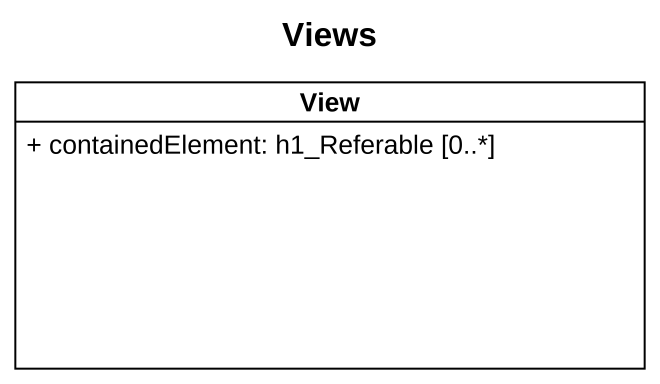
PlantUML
@startuml
title Views
hide circle
hide empty members
skinparam classAttributeIconSize 0
class View {
  + containedElement: h1_Referable [0..*]
}
@enduml
